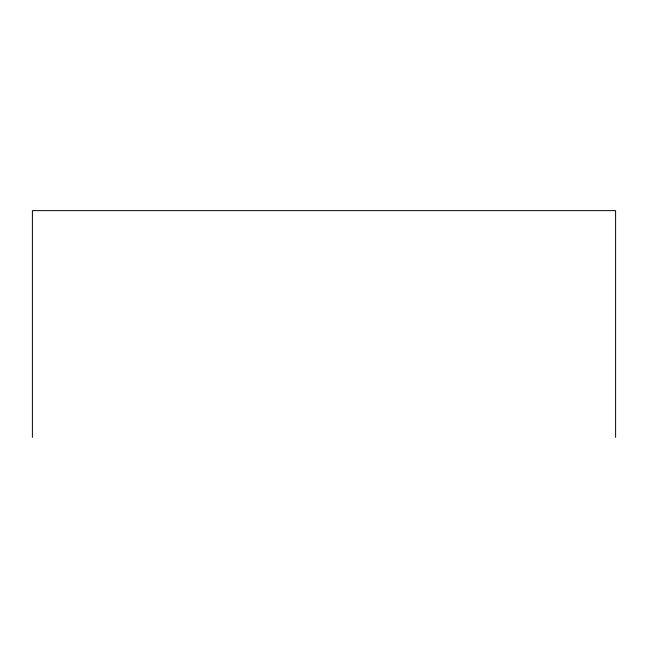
<?xml version="1.0" encoding="UTF-8"?>
<svg xmlns="http://www.w3.org/2000/svg" width="648" height="648" viewBox="0 0 648 648"><rect width="100%" height="100%" fill="white"/><g stroke="black" fill="none" stroke-linecap="round" stroke-linejoin="round"><path stroke-width="0.97" d="M615.6 437.376L615.6 210.624L32.4 210.624L32.4 437.376"/></g></svg>
